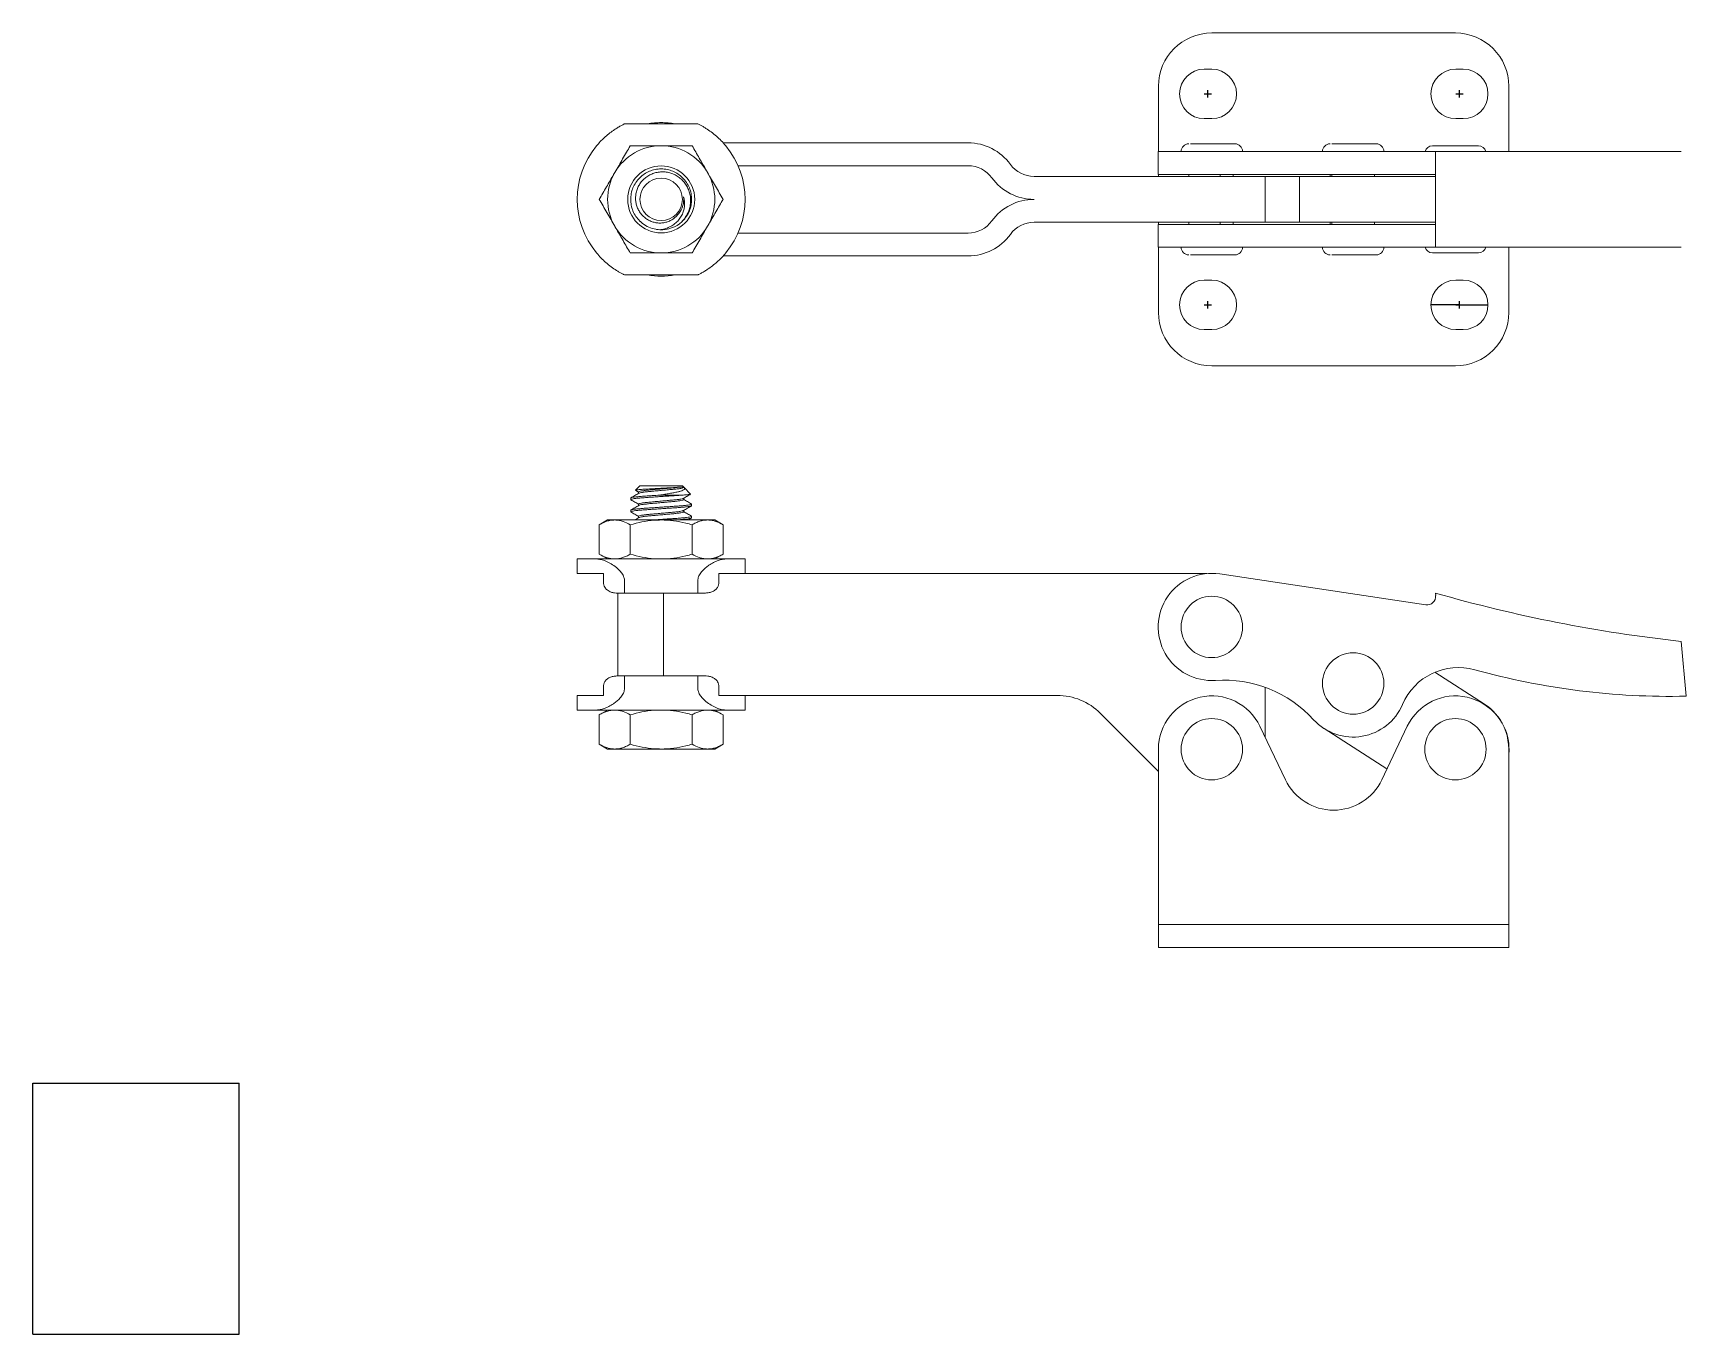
# Model space of a CAD drawing. Header units: inches. Extents: x -1 to 66.5, y -11.9 to 25.2.
# Drawn here: x 55.51 to 62.28, y -5.75 to -0.41 of the extents above; entities that cross this region are included whole.
import ezdxf

# ---------------------------------------------------------------- set-up
doc = ezdxf.new("R2010")
doc.units = ezdxf.units.IN
doc.header["$MEASUREMENT"] = 0
for name, color, linetype in [('Clamp', 30, 'Continuous'), ('Solenoid', 6, 'Continuous'), ('Text', 50, 'Continuous')]:
    doc.layers.add(name, color=color, linetype=linetype)

msp = doc.modelspace()

# ---------------------------------------------------------------- linework, layer by layer
at = {"layer": 'Clamp', "linetype": 'Continuous', "lineweight": 0}
for p, q in [((61.3503, -0.4128), (60.3503, -0.4128)), ((60.3193, -0.5613), (60.3503, -0.5613)), ((61.3513, -0.5613), (61.3823, -0.5613)), ((60.1313, -0.8768), (60.1313, -0.6318)), ((61.5693, -0.8768), (61.5693, -0.6318)), ((58.2405, -0.7858), (57.94, -0.7858)), ((60.3503, -0.7643), (60.3193, -0.7643)), ((61.3823, -0.7643), (61.3513, -0.7643)), ((58.3445, -0.8638), (59.3503, -0.8638)), ((60.1313, -0.8993), (60.1313, -0.8768)), ((61.5693, -0.8768), (61.5693, -0.8993)), ((60.1303, -0.8993), (60.1303, -0.9933)), ((60.3829, -0.8993), (60.1303, -0.8993)), ((61.2287, -0.8993), (60.3829, -0.8993)), ((61.2287, -0.8993), (61.2683, -0.8993)), ((61.2683, -1.2923), (61.2683, -0.8993)), ((61.2683, -0.8993), (62.2763, -0.8993)), ((59.3503, -0.9578), (58.4059, -0.9578)), ((59.6207, -1.0018), (60.3503, -1.0018)), ((60.1303, -0.9933), (60.3829, -0.9933)), ((60.1313, -1.0018), (60.1313, -0.9933)), ((60.2558, -0.9933), (60.2558, -1.0018)), ((60.3503, -1.0018), (60.5693, -1.0018)), ((60.3829, -0.9933), (61.2287, -0.9933)), ((60.3853, -1.0018), (60.3853, -0.9933)), ((60.438, -0.9933), (60.438, -1.0018)), ((60.5693, -1.0018), (60.5693, -1.1898)), ((60.6526, -1.0018), (60.5693, -1.0018)), ((60.7106, -1.0018), (60.6526, -1.0018)), ((60.7106, -1.0018), (60.7106, -1.1898)), ((61.0496, -1.0018), (60.7106, -1.0018)), ((60.8361, -0.9933), (60.8361, -1.0018)), ((60.8428, -1.0018), (60.8428, -0.9933)), ((61.0183, -0.9933), (61.0183, -1.0018)), ((61.2683, -1.0018), (61.0496, -1.0018)), ((61.2287, -0.9933), (61.2683, -0.9933)), ((57.9719, -1.0573), (57.9715, -1.0569)), ((57.9715, -1.1346), (57.9719, -1.1342)), ((58.0049, -1.1866), (58.0062, -1.1883)), ((60.3503, -1.1898), (59.6207, -1.1898)), ((60.1303, -1.1983), (60.1303, -1.2923)), ((60.3829, -1.1983), (60.1303, -1.1983)), ((60.1313, -1.1983), (60.1313, -1.1898)), ((60.2558, -1.1898), (60.2558, -1.1983)), ((60.3503, -1.1898), (60.5693, -1.1898)), ((61.2287, -1.1983), (60.3829, -1.1983)), ((60.3853, -1.1983), (60.3853, -1.1898)), ((60.438, -1.1898), (60.438, -1.1983)), ((60.5693, -1.1898), (60.6526, -1.1898)), ((60.6526, -1.1898), (60.7106, -1.1898)), ((61.0496, -1.1898), (60.7106, -1.1898)), ((60.8361, -1.1898), (60.8361, -1.1983)), ((60.8428, -1.1983), (60.8428, -1.1898)), ((61.0183, -1.1898), (61.0183, -1.1983)), ((61.2683, -1.1898), (61.0496, -1.1898)), ((61.2287, -1.1983), (61.2683, -1.1983)), ((58.0869, -1.2204), (58.0783, -1.2196)), ((58.4059, -1.2338), (59.3503, -1.2338)), ((59.3503, -1.3278), (58.3447, -1.3278)), ((60.1303, -1.2923), (60.3829, -1.2923)), ((60.1313, -1.3148), (60.1313, -1.2923)), ((60.1313, -1.5598), (60.1313, -1.3148)), ((60.3829, -1.2923), (61.2287, -1.2923)), ((61.2287, -1.2923), (61.2683, -1.2923)), ((62.2763, -1.2923), (61.2683, -1.2923)), ((61.5693, -1.2923), (61.5693, -1.3148)), ((61.5693, -1.5598), (61.5693, -1.3148)), ((57.94, -1.4058), (58.2405, -1.4058)), ((60.3193, -1.4273), (60.3503, -1.4273)), ((61.3513, -1.4273), (61.3823, -1.4273)), ((60.3503, -1.6303), (60.3193, -1.6303)), ((61.3823, -1.6303), (61.3513, -1.6303)), ((60.3503, -1.7788), (61.3503, -1.7788)), ((57.9853, -2.2896), (57.9859, -2.2901)), ((58.0031, -2.2717), (57.9854, -2.2895)), ((57.9858, -2.2903), (57.9977, -2.2972)), ((57.9977, -2.2967), (57.9977, -2.3024)), ((58.0031, -2.2717), (58.1774, -2.2717)), ((58.1626, -2.2771), (58.1828, -2.2771)), ((58.1828, -2.2771), (58.1774, -2.2717)), ((58.2109, -2.3053), (58.1846, -2.2789)), ((57.9653, -2.3217), (57.9653, -2.328)), ((57.9977, -2.3467), (57.9977, -2.3524)), ((58.1751, -2.3096), (58.0844, -2.3096)), ((58.1828, -2.328), (58.1828, -2.3222)), ((58.2153, -2.353), (58.2153, -2.3467)), ((57.8703, -2.4117), (57.8362, -2.4314)), ((57.8362, -2.4314), (57.8362, -2.5521)), ((57.8703, -2.4117), (57.8997, -2.4117)), ((57.8997, -2.4117), (58.0903, -2.4117)), ((57.9632, -2.4314), (57.9632, -2.5521)), ((57.9653, -2.3717), (57.9653, -2.378)), ((57.9977, -2.3967), (57.9977, -2.4024)), ((58.0903, -2.4117), (58.2808, -2.4117)), ((58.1828, -2.378), (58.1828, -2.3722)), ((58.2008, -2.4117), (58.2146, -2.4037)), ((58.2153, -2.403), (58.2153, -2.3967)), ((58.2173, -2.4314), (58.2173, -2.5521)), ((58.2808, -2.4117), (58.3103, -2.4117)), ((58.3443, -2.4314), (58.3103, -2.4117)), ((58.3443, -2.4314), (58.3443, -2.5521)), ((57.8362, -2.5521), (57.8703, -2.5717)), ((58.3103, -2.5717), (58.3443, -2.5521)), ((57.7458, -2.5717), (57.7458, -2.6317)), ((57.8252, -2.5717), (57.7458, -2.5717)), ((57.8532, -2.6317), (57.7458, -2.6317)), ((58.3553, -2.5717), (57.8252, -2.5717)), ((57.8532, -2.6667), (57.8532, -2.6317)), ((58.3449, -2.6317), (58.3273, -2.6317)), ((58.3273, -2.6317), (58.3273, -2.6667)), ((59.3503, -2.6317), (58.3449, -2.6317)), ((58.4347, -2.5717), (58.3553, -2.5717)), ((58.4347, -2.6317), (58.4347, -2.5717)), ((59.5235, -2.6317), (59.3503, -2.6317)), ((59.6207, -2.6317), (59.5235, -2.6317)), ((60.3293, -2.6317), (59.6207, -2.6317)), ((60.3829, -2.6331), (61.2287, -2.7599)), ((57.94, -2.6617), (57.94, -2.7117)), ((58.2405, -2.7117), (58.2405, -2.6617)), ((57.9123, -3.0517), (57.9123, -2.7117)), ((57.94, -2.7117), (57.9124, -2.7117)), ((58.2405, -2.7117), (57.94, -2.7117)), ((58.1003, -3.0517), (58.1003, -2.7117)), ((58.2682, -2.7117), (58.2405, -2.7117)), ((61.2692, -2.7217), (61.2683, -2.7114)), ((62.2763, -2.9099), (62.2968, -3.1349)), ((61.4693, -3.1677), (61.2657, -3.0367)), ((57.8532, -3.1317), (57.8532, -3.0967)), ((57.9124, -3.0517), (57.94, -3.0517)), ((57.94, -3.0517), (57.94, -3.1017)), ((57.94, -3.0517), (58.2405, -3.0517)), ((58.2405, -3.1017), (58.2405, -3.0517)), ((58.2405, -3.0517), (58.2682, -3.0517)), ((58.3273, -3.0967), (58.3273, -3.1317)), ((60.5693, -3.0987), (60.5693, -3.3032)), ((57.7458, -3.1317), (57.7458, -3.1917)), ((57.7458, -3.1317), (57.8532, -3.1317)), ((58.3273, -3.1317), (58.3449, -3.1317)), ((58.3449, -3.1317), (59.3503, -3.1317)), ((58.4347, -3.1917), (58.4347, -3.1317)), ((59.3503, -3.1317), (59.5235, -3.1317)), ((59.5235, -3.1317), (59.6207, -3.1317)), ((59.6207, -3.1317), (59.716, -3.1317)), ((57.7458, -3.1917), (57.8252, -3.1917)), ((57.8252, -3.1917), (58.3553, -3.1917)), ((57.8703, -3.1917), (57.8362, -3.2114)), ((57.8362, -3.2114), (57.8362, -3.3321)), ((57.9632, -3.2114), (57.9632, -3.3321)), ((58.2173, -3.2114), (58.2173, -3.3321)), ((58.3443, -3.2114), (58.3103, -3.1917)), ((58.3443, -3.2114), (58.3443, -3.3321)), ((58.3553, -3.1917), (58.4347, -3.1917)), ((59.8928, -3.2049), (60.1313, -3.4434)), ((60.6526, -3.4779), (60.5479, -3.2585)), ((60.6526, -3.4779), (60.5479, -3.2585)), ((60.8116, -3.2678), (61.0691, -3.4335)), ((61.1526, -3.2585), (61.0479, -3.4779)), ((61.1526, -3.2585), (61.0479, -3.4779)), ((57.8362, -3.3321), (57.8703, -3.3517)), ((57.8703, -3.3517), (57.8997, -3.3517)), ((58.0903, -3.3517), (57.8997, -3.3517)), ((58.0903, -3.3517), (58.2808, -3.3517)), ((58.2808, -3.3517), (58.3103, -3.3517)), ((58.3103, -3.3517), (58.3443, -3.3321)), ((60.1313, -4.0407), (60.1313, -3.3527)), ((60.1313, -4.0407), (60.1313, -3.3527)), ((61.5693, -4.0407), (61.5693, -3.3527)), ((61.5693, -4.0407), (61.5693, -3.3527)), ((60.1313, -4.0717), (60.1313, -4.0407)), ((60.1313, -4.0717), (60.1313, -4.0407)), ((61.5693, -4.0407), (61.5693, -4.0717)), ((61.5693, -4.0407), (61.5693, -4.0717)), ((60.1313, -4.1657), (60.1313, -4.0717)), ((60.1313, -4.0717), (60.3503, -4.0717)), ((60.1313, -4.1657), (60.1313, -4.0717)), ((60.1313, -4.0717), (60.3503, -4.0717)), ((60.3503, -4.0717), (61.3503, -4.0717)), ((60.3503, -4.0717), (61.3503, -4.0717)), ((61.3503, -4.0717), (61.5693, -4.0717)), ((61.3503, -4.0717), (61.5693, -4.0717)), ((61.5693, -4.1657), (61.5693, -4.0717)), ((61.5693, -4.1657), (61.5693, -4.0717)), ((60.1313, -4.1657), (60.3503, -4.1657)), ((60.1313, -4.1657), (60.3503, -4.1657)), ((61.3503, -4.1657), (60.3503, -4.1657)), ((61.3503, -4.1657), (60.3503, -4.1657)), ((61.5693, -4.1657), (61.3503, -4.1657)), ((61.5693, -4.1657), (61.3503, -4.1657))]:
    msp.add_line(p, q, dxfattribs=at)
at = {"layer": 'Clamp', "linetype": 'Continuous', "lineweight": 0, "flags": 128}
msp.add_lwpolyline([(58.0844, -1.2206), (58.0732, -1.2196), (58.0717, -1.2194)], dxfattribs=at)
at = {"layer": 'Clamp', "linetype": 'Continuous', "lineweight": 0}
for centre, radius in [((58.0903, -1.0958), 0.1375), ((58.0903, -1.0958), 0.0871), ((60.3503, -2.8507), 0.126), ((60.9306, -3.0827), 0.126), ((60.3503, -3.3527), 0.126), ((60.3503, -3.3527), 0.126), ((61.3503, -3.3527), 0.126), ((61.3503, -3.3527), 0.126)]:
    msp.add_circle(centre, radius, dxfattribs=at)
for centre, radius, start, end in [((60.3503, -0.6318), 0.219, 90, 180), ((61.3503, -0.6318), 0.219, 0, 90), ((60.3193, -0.6628), 0.1015, 90, 270), ((60.3503, -0.6628), 0.1015, 270, 90), ((61.3513, -0.6628), 0.1015, 90, 270), ((61.3823, -0.6628), 0.1015, 270, 90), ((58.0903, -1.0958), 0.315, 90, 100.22218), ((58.0903, -1.0958), 0.315, 79.77782, 90), ((58.0903, -1.0958), 0.3445, 140.31037, 219.68963), ((58.0903, -1.0958), 0.22, 90, 150), ((58.0903, -1.0958), 0.22, 30, 90), ((58.0903, -1.0958), 0.3445, 320.31037, 39.68963), ((59.3503, -1.0778), 0.214, 35.93212, 90), ((60.2558, -0.8993), 0.0315, 90, 180), ((60.4448, -0.8993), 0.0315, 0, 90), ((60.8361, -0.8993), 0.0315, 90, 180), ((61.0251, -0.8993), 0.0315, 0, 90), ((61.2558, -0.9078), 0.0315, 90, 164.34317), ((61.4448, -0.9078), 0.0315, 15.65683, 90), ((58.0903, -1.0958), 0.22, 150, 210), ((58.0903, -1.0958), 0.22, 330, 30), ((59.3503, -1.0778), 0.12, 35.93212, 90), ((59.6207, -0.8818), 0.214, 215.93212, 270), ((59.6207, -0.8818), 0.12, 215.93212, 270), ((58.0903, -1.0958), 0.0925, 321.40094, 6.45188), ((59.6207, -1.3098), 0.214, 90, 144.06788), ((58.0903, -1.0958), 0.22, 210, 270), ((58.0903, -1.0958), 0.125, 267.32714, 312.74449), ((58.0903, -1.0958), 0.22, 270, 330), ((59.3503, -1.1138), 0.12, 270, 324.06788), ((59.6207, -1.3098), 0.12, 90, 144.06788), ((59.3503, -1.1138), 0.214, 270, 324.06788), ((60.2558, -1.2923), 0.0315, 180, 270), ((60.4448, -1.2923), 0.0315, 270, 0), ((60.8361, -1.2923), 0.0315, 180, 270), ((61.0251, -1.2923), 0.0315, 270, 0), ((61.2558, -1.2838), 0.0315, 195.65683, 270), ((61.4448, -1.2838), 0.0315, 270, 344.34317), ((58.0903, -1.0958), 0.315, 259.77782, 280.22218), ((60.3193, -1.5288), 0.1015, 90, 270), ((60.3503, -1.5288), 0.1015, 270, 90), ((61.3513, -1.5288), 0.1015, 90, 270), ((61.3823, -1.5288), 0.1015, 270, 90), ((60.3503, -1.5598), 0.219, 180, 270), ((61.3503, -1.5598), 0.219, 270, 0), ((60.3503, -2.8507), 0.22, 81.47557, 273.92954), ((61.2339, -2.7249), 0.0354, 261.47557, 5.20609), ((62.9269, 3.0547), 6, 253.95207, 263.77482), ((61.363, -3.267), 0.25, 74.47496, 156.91788), ((62.2328, -0.1356), 3, 254.47496, 271.22181), ((60.3996, -3.569), 0.5, 42.48265, 93.92954), ((59.716, -3.3817), 0.25, 45, 90), ((60.3503, -3.3527), 0.219, 25.48747, 180), ((60.3503, -3.3527), 0.219, 25.48747, 180), ((60.9306, -3.0827), 0.22, 222.48265, 336.91788), ((61.3503, -3.3527), 0.219, 0, 154.51253), ((61.3503, -3.3527), 0.219, 0, 154.51253), ((61.3503, -3.3527), 0.22, 354.535, 57.24856), ((61.3503, -3.3527), 0.22, 354.53499, 9.47089), ((60.8503, -3.3837), 0.219, 205.48747, 334.51253), ((60.8503, -3.3837), 0.219, 205.48747, 334.51253)]:
    msp.add_arc(centre, radius, start, end, dxfattribs=at)
for points, knots in [([(57.8252, -0.8758), (57.8301, -0.8701), (57.84, -0.8585), (57.8568, -0.8421), (57.875, -0.8264), (57.8925, -0.8135), (57.9079, -0.8033), (57.9191, -0.7967), (57.9275, -0.7921), (57.9343, -0.7886), (57.9392, -0.7862), (57.9398, -0.7859), (57.94, -0.7858)], [0, 0, 0, 0, 0.121921, 0.24654, 0.387625, 0.531601, 0.635216, 0.740398, 0.799933, 0.860369, 0.947583, 1, 1, 1, 1]), ([(58.2405, -0.7858), (58.241, -0.786), (58.2422, -0.7866), (58.251, -0.791), (58.262, -0.797), (58.2768, -0.8059), (58.2955, -0.8187), (58.3169, -0.8359), (58.3372, -0.8549), (58.3493, -0.8688), (58.3553, -0.8758)], [0, 0, 0, 0, 0.080226, 0.185456, 0.279715, 0.374206, 0.537738, 0.701359, 0.85078, 1, 1, 1, 1]), ([(57.9632, -0.8758), (57.9581, -0.8846), (57.9478, -0.9024), (57.9321, -0.9297), (57.916, -0.9576), (57.9052, -0.9763), (57.8997, -0.9858)], [0, 0, 0, 0, 0.247269, 0.495363, 0.746874, 1, 1, 1, 1]), ([(58.0903, -0.8758), (58.0805, -0.8758), (58.0542, -0.8758), (58.0115, -0.8758), (57.9794, -0.8758), (57.9632, -0.8758)], [0, 0, 0, 0, 0.227076, 0.611316, 1, 1, 1, 1]), ([(58.2173, -0.8758), (58.2088, -0.8758), (58.1839, -0.8758), (58.1501, -0.8758), (58.1161, -0.8758), (58.0989, -0.8758), (58.0903, -0.8758)], [0, 0, 0, 0, 0.20488, 0.599678, 0.799417, 1, 1, 1, 1]), ([(58.2808, -0.9858), (58.2793, -0.9832), (58.2728, -0.972), (58.2614, -0.9523), (58.2466, -0.9266), (58.2319, -0.901), (58.2221, -0.8842), (58.2173, -0.8758)], [0, 0, 0, 0, 0.070035, 0.299797, 0.530821, 0.76502, 1, 1, 1, 1]), ([(60.2625, -0.8678), (60.2707, -0.8678), (60.2857, -0.8678), (60.3243, -0.8678), (60.3467, -0.8678), (60.3899, -0.8678), (60.4093, -0.8678), (60.4372, -0.8678), (60.4448, -0.8678), (60.4448, -0.8678)], [0, 0, 0, 0, 0.25, 0.25, 0.5, 0.5, 0.75, 0.75, 1, 1, 1, 1]), ([(60.8428, -0.8678), (60.851, -0.8678), (60.866, -0.8678), (60.9046, -0.8678), (60.927, -0.8678), (60.9702, -0.8678), (60.9896, -0.8678), (61.0176, -0.8678), (61.0252, -0.8678), (61.0251, -0.8678)], [0, 0, 0, 0, 0.25, 0.25, 0.5, 0.5, 0.75, 0.75, 1, 1, 1, 1]), ([(61.4448, -0.8763), (61.4448, -0.8763), (61.4024, -0.8763), (61.2981, -0.8763), (61.2558, -0.8763), (61.2558, -0.8763)], [0, 0, 0, 0, 0.5, 0.5, 1, 1, 1, 1]), ([(57.8997, -0.9858), (57.8982, -0.9884), (57.8918, -0.9995), (57.8804, -1.0193), (57.8656, -1.0449), (57.8508, -1.0705), (57.8411, -1.0873), (57.8362, -1.0958)], [0, 0, 0, 0, 0.070035, 0.299797, 0.530821, 0.76502, 1, 1, 1, 1]), ([(58.0844, -1.2206), (58.074, -1.2194), (58.0537, -1.217), (58.0255, -1.204), (58.0028, -1.1866), (57.9857, -1.1658), (57.9739, -1.1437), (57.9668, -1.12), (57.9645, -1.0958), (57.9668, -1.0715), (57.9739, -1.0478), (57.9857, -1.0257), (58.0015, -1.0066), (58.0205, -0.9911), (58.0419, -0.9796), (58.0654, -0.9724), (58.0903, -0.9699), (58.1151, -0.9724), (58.1386, -0.9796), (58.16, -0.9911), (58.179, -1.0066), (58.1948, -1.0257), (58.2066, -1.0478), (58.2137, -1.0715), (58.216, -1.0958), (58.2137, -1.12), (58.2067, -1.1438), (58.1946, -1.1655), (58.1841, -1.1799), (58.177, -1.1855), (58.1764, -1.186)], [0, 0, 0, 0, 0.0456705, 0.0897071, 0.1340027, 0.1704346, 0.2071119, 0.2433015, 0.2783272, 0.3133528, 0.3495425, 0.3862198, 0.4226516, 0.4581338, 0.4928334, 0.5287051, 0.5653002, 0.6018953, 0.6377671, 0.6724667, 0.7079488, 0.7443807, 0.781058, 0.8172476, 0.8522733, 0.8872989, 0.9234886, 0.9601659, 0.9965977, 1, 1, 1, 1]), ([(58.1626, -1.1535), (58.1594, -1.1575), (58.153, -1.1656), (58.1411, -1.1755), (58.1277, -1.1835), (58.1131, -1.1892), (58.0974, -1.1926), (58.0811, -1.1933), (58.0648, -1.1913), (58.0491, -1.1866), (58.0344, -1.1792), (58.021, -1.1696), (58.009, -1.1576), (57.9991, -1.1437), (57.9916, -1.1282), (57.9867, -1.1116), (57.9848, -1.0943), (57.9857, -1.077), (57.9894, -1.0597), (57.996, -1.0431), (58.0054, -1.0276), (58.0172, -1.0138), (58.0313, -1.0022), (58.0472, -0.9931), (58.0645, -0.9866), (58.0827, -0.983), (58.1017, -0.9824), (58.1206, -0.985), (58.1389, -0.9908), (58.1558, -0.9996), (58.1713, -1.0111), (58.1848, -1.0251), (58.1961, -1.0414), (58.2045, -1.0595), (58.2098, -1.0789), (58.2117, -1.0987), (58.2103, -1.1188), (58.2057, -1.1385), (58.1977, -1.1575), (58.1874, -1.1742), (58.1789, -1.1835), (58.1751, -1.1876)], [0, 0, 0, 0, 0.021792, 0.044215, 0.066002, 0.088361, 0.111233, 0.134758, 0.1578, 0.181511, 0.204552, 0.228215, 0.252123, 0.276703, 0.300997, 0.325995, 0.350289, 0.375255, 0.400209, 0.425851, 0.451396, 0.477682, 0.503227, 0.529497, 0.555503, 0.582217, 0.609014, 0.636588, 0.663385, 0.690953, 0.718019, 0.745813, 0.773861, 0.802723, 0.830771, 0.859632, 0.887765, 0.916647, 0.945947, 0.976097, 1, 1, 1, 1]), ([(58.3443, -1.0958), (58.3392, -1.0869), (58.3289, -1.0691), (58.3131, -1.0418), (58.2971, -1.014), (58.2862, -0.9952), (58.2808, -0.9858)], [0, 0, 0, 0, 0.247269, 0.495363, 0.746874, 1, 1, 1, 1]), ([(57.8362, -1.0958), (57.8413, -1.1046), (57.8516, -1.1224), (57.8674, -1.1497), (57.8834, -1.1776), (57.8943, -1.1963), (57.8997, -1.2058)], [0, 0, 0, 0, 0.247269, 0.495363, 0.746874, 1, 1, 1, 1]), ([(58.0844, -1.2206), (58.0912, -1.2195), (58.105, -1.2173), (58.1245, -1.2097), (58.1427, -1.199), (58.1583, -1.1856), (58.1709, -1.1695), (58.1795, -1.1525), (58.1848, -1.1348), (58.1868, -1.1178), (58.1861, -1.1011), (58.1835, -1.0906), (58.1822, -1.0854)], [0, 0, 0, 0, 0.107925, 0.218981, 0.326905, 0.43817, 0.540023, 0.645604, 0.736847, 0.830738, 0.914289, 1, 1, 1, 1]), ([(58.2808, -1.2058), (58.2823, -1.2032), (58.2887, -1.192), (58.3001, -1.1723), (58.3149, -1.1466), (58.3297, -1.121), (58.3394, -1.1042), (58.3443, -1.0958)], [0, 0, 0, 0, 0.070035, 0.299797, 0.530821, 0.76502, 1, 1, 1, 1]), ([(57.8997, -1.2058), (57.9012, -1.2084), (57.9077, -1.2195), (57.9191, -1.2393), (57.9339, -1.2649), (57.9486, -1.2905), (57.9584, -1.3073), (57.9632, -1.3158)], [0, 0, 0, 0, 0.070035, 0.299797, 0.530821, 0.76502, 1, 1, 1, 1]), ([(58.2173, -1.3158), (58.2224, -1.3069), (58.2327, -1.2891), (58.2484, -1.2618), (58.2645, -1.234), (58.2753, -1.2152), (58.2808, -1.2058)], [0, 0, 0, 0, 0.247269, 0.495363, 0.746874, 1, 1, 1, 1]), ([(57.94, -1.4058), (57.9395, -1.4055), (57.9387, -1.4051), (57.934, -1.4028), (57.9277, -1.3996), (57.9185, -1.3945), (57.9039, -1.3857), (57.8851, -1.3729), (57.8638, -1.3558), (57.8434, -1.3367), (57.8313, -1.3228), (57.8252, -1.3158)], [0, 0, 0, 0, 0.0802019, 0.1322421, 0.1857291, 0.2789298, 0.3744088, 0.5356536, 0.7014444, 0.848623, 1, 1, 1, 1]), ([(57.9632, -1.3158), (57.9792, -1.3158), (58.0113, -1.3158), (58.0541, -1.3158), (58.0805, -1.3158), (58.0903, -1.3158)], [0, 0, 0, 0, 0.3845964, 0.7729234, 1, 1, 1, 1]), ([(58.0903, -1.3158), (58.1072, -1.3158), (58.1414, -1.3158), (58.1837, -1.3158), (58.2088, -1.3158), (58.2173, -1.3158)], [0, 0, 0, 0, 0.394523, 0.795077, 1, 1, 1, 1]), ([(58.3553, -1.3158), (58.3504, -1.3215), (58.3404, -1.333), (58.3236, -1.3496), (58.3054, -1.3652), (58.2879, -1.3781), (58.2725, -1.3882), (58.2589, -1.3963), (58.2477, -1.4023), (58.2413, -1.4054), (58.2407, -1.4057), (58.2405, -1.4058)], [0, 0, 0, 0, 0.123246, 0.246594, 0.389151, 0.531727, 0.636222, 0.740584, 0.860336, 0.947571, 1, 1, 1, 1]), ([(60.4448, -1.3238), (60.4448, -1.3238), (60.4372, -1.3238), (60.4093, -1.3238), (60.3899, -1.3238), (60.3467, -1.3238), (60.3243, -1.3238), (60.2857, -1.3238), (60.2707, -1.3238), (60.2625, -1.3238)], [0, 0, 0, 0, 0.25, 0.25, 0.5, 0.5, 0.75, 0.75, 1, 1, 1, 1]), ([(61.0251, -1.3238), (61.0252, -1.3238), (61.0176, -1.3238), (60.9896, -1.3238), (60.9702, -1.3238), (60.927, -1.3238), (60.9046, -1.3238), (60.866, -1.3238), (60.851, -1.3238), (60.8428, -1.3238)], [0, 0, 0, 0, 0.25, 0.25, 0.5, 0.5, 0.75, 0.75, 1, 1, 1, 1]), ([(61.2558, -1.3153), (61.2558, -1.3153), (61.2981, -1.3153), (61.4024, -1.3153), (61.4448, -1.3153), (61.4448, -1.3153)], [0, 0, 0, 0, 0.5, 0.5, 1, 1, 1, 1]), ([(58.1626, -2.2771), (58.1594, -2.2774), (58.153, -2.278), (58.1411, -2.2788), (58.1277, -2.2795), (58.1131, -2.2804), (58.0974, -2.2812), (58.0811, -2.2821), (58.0648, -2.283), (58.0491, -2.2838), (58.0344, -2.2846), (58.021, -2.2854), (58.009, -2.2862), (57.9991, -2.2871), (57.9916, -2.288), (57.9867, -2.2888), (57.9858, -2.2893), (57.9854, -2.2895)], [0, 0, 0, 0, 0.062545, 0.126904, 0.189436, 0.253607, 0.319253, 0.386774, 0.452909, 0.520963, 0.587094, 0.655008, 0.72363, 0.794176, 0.863903, 0.935651, 1, 1, 1, 1]), ([(58.1626, -2.2771), (58.1602, -2.2774), (58.1527, -2.2785), (58.137, -2.28), (58.1146, -2.282), (58.0903, -2.2842), (58.0659, -2.2864), (58.0435, -2.2884), (58.0242, -2.2903), (58.0093, -2.2925), (57.9995, -2.2947), (57.9983, -2.2961), (57.9977, -2.2967)], [0, 0, 0, 0, 0.047228, 0.151433, 0.255638, 0.363575, 0.471512, 0.575716, 0.679921, 0.787858, 0.895795, 1, 1, 1, 1]), ([(58.1822, -2.2771), (58.1825, -2.2774), (58.1834, -2.2783), (58.1806, -2.2799), (58.1713, -2.2821), (58.1563, -2.2843), (58.137, -2.2863), (58.1146, -2.2882), (58.0903, -2.2905), (58.0659, -2.2927), (58.0435, -2.2946), (58.0241, -2.2966), (58.0094, -2.2988), (58.0008, -2.3006), (57.9997, -2.3016), (57.9994, -2.3019)], [0, 0, 0, 0, 0.036187, 0.118686, 0.20414, 0.289594, 0.372093, 0.454592, 0.540045, 0.625499, 0.707998, 0.790497, 0.875951, 0.961405, 1, 1, 1, 1]), ([(58.0844, -2.3096), (58.0912, -2.3085), (58.105, -2.3063), (58.1245, -2.303), (58.1427, -2.2997), (58.1583, -2.2967), (58.1709, -2.2933), (58.1795, -2.2898), (58.1848, -2.2864), (58.1868, -2.2832), (58.1861, -2.2801), (58.1835, -2.2781), (58.1822, -2.2771)], [0, 0, 0, 0, 0.107925, 0.218981, 0.326905, 0.43817, 0.540023, 0.645604, 0.736847, 0.830738, 0.914289, 1, 1, 1, 1]), ([(57.9665, -2.3288), (57.966, -2.3285), (57.9644, -2.3277), (57.967, -2.3265), (57.9739, -2.3249), (57.9857, -2.3232), (58.0015, -2.3216), (58.0205, -2.3201), (58.0419, -2.3187), (58.0654, -2.3171), (58.0925, -2.3153), (58.1217, -2.3133), (58.1511, -2.3115), (58.1671, -2.3102), (58.1751, -2.3096)], [0, 0, 0, 0, 0.043625, 0.122791, 0.204589, 0.287488, 0.369833, 0.450032, 0.528461, 0.60954, 0.692254, 0.797339, 0.89911, 1, 1, 1, 1]), ([(57.9665, -2.3788), (57.966, -2.3785), (57.9644, -2.3777), (57.967, -2.3765), (57.9739, -2.3749), (57.9857, -2.3732), (58.0015, -2.3716), (58.0205, -2.3701), (58.0419, -2.3687), (58.0654, -2.3671), (58.0903, -2.3655), (58.1151, -2.3638), (58.1386, -2.3622), (58.16, -2.3608), (58.179, -2.3593), (58.1948, -2.3577), (58.2065, -2.356), (58.2139, -2.3544), (58.2148, -2.3534), (58.2153, -2.353)], [0, 0, 0, 0, 0.032497, 0.09154, 0.152545, 0.214372, 0.275785, 0.335598, 0.394091, 0.45456, 0.516249, 0.577937, 0.638406, 0.696899, 0.756712, 0.818125, 0.879952, 0.940957, 1, 1, 1, 1]), ([(58.0844, -2.3096), (58.074, -2.3103), (58.0537, -2.3117), (58.0255, -2.3135), (58.0028, -2.3152), (57.9857, -2.317), (57.974, -2.3186), (57.9666, -2.3203), (57.9657, -2.3212), (57.9653, -2.3217)], [0, 0, 0, 0, 0.164089, 0.322308, 0.481458, 0.612353, 0.744131, 0.874157, 1, 1, 1, 1]), ([(58.214, -2.3459), (58.2145, -2.3462), (58.2161, -2.3469), (58.2136, -2.3481), (58.2066, -2.3498), (58.1948, -2.3514), (58.179, -2.3531), (58.16, -2.3546), (58.1386, -2.356), (58.1151, -2.3575), (58.0903, -2.3592), (58.0654, -2.3609), (58.0419, -2.3624), (58.0205, -2.3638), (58.0016, -2.3653), (57.9857, -2.367), (57.974, -2.3686), (57.9666, -2.3703), (57.9657, -2.3712), (57.9653, -2.3717)], [0, 0, 0, 0, 0.032829, 0.0918516, 0.1528357, 0.2146416, 0.2760338, 0.3358256, 0.3942988, 0.4547472, 0.5164145, 0.5780818, 0.6385302, 0.6970034, 0.7567952, 0.8181874, 0.8799933, 0.9409774, 1, 1, 1, 1]), ([(57.9986, -2.3019), (57.9932, -2.3051), (57.9823, -2.3114), (57.9714, -2.3178), (57.9659, -2.321)], [0, 0, 0, 0, 0.499622, 1, 1, 1, 1]), ([(57.9659, -2.3287), (57.9714, -2.3319), (57.982, -2.3381), (57.9926, -2.3442), (57.9977, -2.3472)], [0, 0, 0, 0, 0.515496, 1, 1, 1, 1]), ([(57.9987, -2.3519), (57.9932, -2.3551), (57.9823, -2.3614), (57.9714, -2.3677), (57.966, -2.3709)], [0, 0, 0, 0, 0.499574, 1, 1, 1, 1]), ([(58.1811, -2.3228), (58.1807, -2.3231), (58.1796, -2.3241), (58.1711, -2.3259), (58.1564, -2.3281), (58.137, -2.33), (58.1146, -2.332), (58.0903, -2.3342), (58.0659, -2.3364), (58.0435, -2.3384), (58.0242, -2.3403), (58.0093, -2.3425), (57.9995, -2.3447), (57.9983, -2.3461), (57.9977, -2.3467)], [0, 0, 0, 0, 0.037934, 0.126791, 0.215648, 0.301433, 0.387217, 0.476074, 0.564932, 0.650716, 0.736501, 0.825358, 0.914215, 1, 1, 1, 1]), ([(58.1828, -2.328), (58.1822, -2.3286), (58.181, -2.3299), (58.1713, -2.3321), (58.1564, -2.3343), (58.137, -2.3363), (58.1146, -2.3382), (58.0903, -2.3405), (58.0659, -2.3427), (58.0435, -2.3446), (58.0241, -2.3466), (58.0094, -2.3488), (58.0009, -2.3506), (57.9998, -2.3516), (57.9994, -2.3519)], [0, 0, 0, 0, 0.085787, 0.174646, 0.263506, 0.349292, 0.435079, 0.523938, 0.612798, 0.698584, 0.784371, 0.873231, 0.96209, 1, 1, 1, 1]), ([(58.2104, -2.3059), (58.2103, -2.306), (58.2099, -2.3064), (58.2056, -2.3071), (58.1978, -2.308), (58.1874, -2.3088), (58.1789, -2.3094), (58.1751, -2.3096)], [0, 0, 0, 0, 0.108472, 0.337894, 0.570637, 0.810131, 1, 1, 1, 1]), ([(58.1818, -2.3228), (58.1873, -2.3196), (58.1968, -2.314), (58.2064, -2.3085), (58.2105, -2.3061)], [0, 0, 0, 0, 0.5695274, 1, 1, 1, 1]), ([(58.1818, -2.3728), (58.1873, -2.3696), (58.1982, -2.3632), (58.2091, -2.3569), (58.2146, -2.3537)], [0, 0, 0, 0, 0.499562, 1, 1, 1, 1]), ([(58.2146, -2.3459), (58.2091, -2.3427), (58.1985, -2.3366), (58.1879, -2.3304), (58.1828, -2.3274)], [0, 0, 0, 0, 0.515638, 1, 1, 1, 1]), ([(57.8362, -2.4314), (57.8414, -2.4285), (57.8516, -2.4229), (57.8674, -2.4167), (57.8835, -2.4125), (57.8943, -2.412), (57.8997, -2.4117)], [0, 0, 0, 0, 0.247711, 0.495365, 0.747705, 1, 1, 1, 1]), ([(57.8997, -2.4117), (57.9012, -2.4117), (57.9077, -2.4118), (57.9191, -2.4133), (57.9389, -2.4186), (57.9535, -2.4262), (57.9632, -2.4314)], [0, 0, 0, 0, 0.0700479, 0.3004641, 0.5309163, 1, 1, 1, 1]), ([(57.9632, -2.4314), (57.9792, -2.4271), (58.0113, -2.4186), (58.0541, -2.4126), (58.0805, -2.4119), (58.0903, -2.4117)], [0, 0, 0, 0, 0.384596, 0.772923, 1, 1, 1, 1]), ([(57.9659, -2.3787), (57.9714, -2.3819), (57.982, -2.3881), (57.9926, -2.3942), (57.9977, -2.3972)], [0, 0, 0, 0, 0.515481, 1, 1, 1, 1]), ([(57.9987, -2.4019), (57.9932, -2.4051), (57.9876, -2.4083), (57.982, -2.4116), (57.9818, -2.4117)], [0, 0, 0, 0, 0.969638, 1, 1, 1, 1]), ([(58.1811, -2.3728), (58.1807, -2.3731), (58.1796, -2.3741), (58.1711, -2.3759), (58.1564, -2.3781), (58.137, -2.38), (58.1146, -2.382), (58.0903, -2.3842), (58.0659, -2.3864), (58.0435, -2.3884), (58.0242, -2.3903), (58.0093, -2.3925), (57.9995, -2.3947), (57.9983, -2.3961), (57.9977, -2.3967)], [0, 0, 0, 0, 0.037849, 0.126714, 0.215579, 0.301371, 0.387163, 0.476028, 0.564894, 0.650686, 0.736478, 0.825343, 0.914208, 1, 1, 1, 1]), ([(58.1828, -2.378), (58.1822, -2.3786), (58.181, -2.3799), (58.1713, -2.3821), (58.1564, -2.3843), (58.137, -2.3863), (58.1146, -2.3882), (58.0903, -2.3905), (58.0659, -2.3927), (58.0435, -2.3946), (58.0241, -2.3966), (58.0094, -2.3988), (58.0009, -2.4006), (57.9997, -2.4016), (57.9994, -2.4019)], [0, 0, 0, 0, 0.085744, 0.17456, 0.263376, 0.349121, 0.434865, 0.523681, 0.612497, 0.698241, 0.783986, 0.872802, 0.961618, 1, 1, 1, 1]), ([(58.214, -2.3959), (58.2145, -2.3962), (58.2161, -2.3969), (58.2136, -2.3981), (58.2066, -2.3998), (58.1948, -2.4014), (58.179, -2.4031), (58.16, -2.4046), (58.1386, -2.406), (58.1151, -2.4075), (58.0903, -2.4092), (58.069, -2.4106), (58.0569, -2.4114), (58.0528, -2.4117)], [0, 0, 0, 0, 0.053159, 0.149871, 0.249797, 0.351069, 0.451663, 0.549635, 0.645446, 0.744494, 0.845539, 0.946584, 1, 1, 1, 1]), ([(58.0903, -2.4117), (58.1072, -2.4124), (58.1414, -2.4137), (58.1837, -2.4221), (58.2088, -2.429), (58.2173, -2.4314)], [0, 0, 0, 0, 0.394523, 0.795077, 1, 1, 1, 1]), ([(58.1464, -2.4117), (58.1508, -2.4114), (58.1625, -2.4106), (58.1789, -2.4093), (58.1948, -2.4077), (58.2065, -2.406), (58.2139, -2.4044), (58.2148, -2.4034), (58.2153, -2.403)], [0, 0, 0, 0, 0.1074251, 0.2835613, 0.464412, 0.6464812, 0.8261297, 1, 1, 1, 1]), ([(58.2146, -2.3959), (58.2091, -2.3928), (58.1985, -2.3866), (58.1879, -2.3804), (58.1828, -2.3774)], [0, 0, 0, 0, 0.5149846, 1, 1, 1, 1]), ([(58.2173, -2.4314), (58.2224, -2.4285), (58.2327, -2.4229), (58.2485, -2.4167), (58.2645, -2.4125), (58.2754, -2.412), (58.2808, -2.4117)], [0, 0, 0, 0, 0.247711, 0.495365, 0.747705, 1, 1, 1, 1]), ([(58.2808, -2.4117), (58.2823, -2.4117), (58.2887, -2.4118), (58.3001, -2.4133), (58.32, -2.4186), (58.3345, -2.4262), (58.3443, -2.4314)], [0, 0, 0, 0, 0.070048, 0.300464, 0.530916, 1, 1, 1, 1]), ([(57.8997, -2.5717), (57.8982, -2.5717), (57.8918, -2.5716), (57.8804, -2.5701), (57.8605, -2.5648), (57.846, -2.5572), (57.8362, -2.5521)], [0, 0, 0, 0, 0.070048, 0.300464, 0.530916, 1, 1, 1, 1]), ([(57.9632, -2.5521), (57.9581, -2.5549), (57.9478, -2.5605), (57.9321, -2.5667), (57.916, -2.5709), (57.9052, -2.5714), (57.8997, -2.5717)], [0, 0, 0, 0, 0.247711, 0.495365, 0.747705, 1, 1, 1, 1]), ([(58.0903, -2.5717), (58.0805, -2.5715), (58.0542, -2.5708), (58.0115, -2.5648), (57.9794, -2.5563), (57.9632, -2.5521)], [0, 0, 0, 0, 0.227076, 0.611316, 1, 1, 1, 1]), ([(58.2173, -2.5521), (58.2088, -2.5544), (58.1839, -2.5612), (58.1416, -2.5696), (58.1075, -2.571), (58.0903, -2.5717)], [0, 0, 0, 0, 0.204924, 0.599807, 1, 1, 1, 1]), ([(58.2808, -2.5717), (58.2793, -2.5717), (58.2728, -2.5716), (58.2614, -2.5701), (58.2416, -2.5648), (58.227, -2.5572), (58.2173, -2.5521)], [0, 0, 0, 0, 0.070048, 0.300464, 0.530916, 1, 1, 1, 1]), ([(58.3443, -2.5521), (58.3392, -2.5549), (58.3289, -2.5605), (58.3131, -2.5667), (58.2971, -2.5709), (58.2862, -2.5714), (58.2808, -2.5717)], [0, 0, 0, 0, 0.2477112, 0.4953655, 0.7477053, 1, 1, 1, 1]), ([(57.94, -2.6617), (57.9395, -2.6567), (57.9383, -2.6453), (57.9295, -2.6304), (57.9185, -2.6174), (57.9037, -2.6041), (57.885, -2.591), (57.8636, -2.5803), (57.8433, -2.5732), (57.8312, -2.5722), (57.8252, -2.5717)], [0, 0, 0, 0, 0.080226, 0.185456, 0.279715, 0.374206, 0.537738, 0.701359, 0.85078, 1, 1, 1, 1]), ([(58.3553, -2.5717), (58.3504, -2.572), (58.3404, -2.5727), (58.3236, -2.5777), (58.3054, -2.5857), (58.2879, -2.5962), (58.2725, -2.6077), (58.2589, -2.6205), (58.2477, -2.635), (58.2413, -2.6498), (58.2407, -2.6585), (58.2405, -2.6617)], [0, 0, 0, 0, 0.123246, 0.246594, 0.389151, 0.531727, 0.636222, 0.740584, 0.860336, 0.947571, 1, 1, 1, 1]), ([(57.8532, -2.6667), (57.8536, -2.6706), (57.8542, -2.6783), (57.8594, -2.6897), (57.8669, -2.6983), (57.8761, -2.7043), (57.8862, -2.7085), (57.8983, -2.7112), (57.9077, -2.7116), (57.9124, -2.7117)], [0, 0, 0, 0, 0.121008, 0.241504, 0.408122, 0.530914, 0.653941, 0.82684, 1, 1, 1, 1]), ([(58.2682, -2.7117), (58.2734, -2.7115), (58.2838, -2.7111), (58.2988, -2.7073), (58.3119, -2.7002), (58.3211, -2.6898), (58.3263, -2.6783), (58.327, -2.6705), (58.3273, -2.6667)], [0, 0, 0, 0, 0.192183, 0.383938, 0.589627, 0.75572, 0.881839, 1, 1, 1, 1]), ([(57.8252, -3.1917), (57.8301, -3.1914), (57.8401, -3.1907), (57.8569, -3.1857), (57.8751, -3.1777), (57.8926, -3.1672), (57.908, -3.1557), (57.9216, -3.143), (57.9329, -3.1284), (57.9392, -3.1136), (57.9398, -3.1049), (57.94, -3.1017)], [0, 0, 0, 0, 0.1232457, 0.2465943, 0.3891513, 0.5317266, 0.6362221, 0.7405836, 0.8603362, 0.9475708, 1, 1, 1, 1]), ([(57.9124, -3.0517), (57.9071, -3.0519), (57.8967, -3.0523), (57.8817, -3.0561), (57.8686, -3.0632), (57.8594, -3.0736), (57.8542, -3.0851), (57.8535, -3.0929), (57.8532, -3.0967)], [0, 0, 0, 0, 0.192183, 0.383938, 0.589627, 0.75572, 0.881839, 1, 1, 1, 1]), ([(58.2405, -3.1017), (58.241, -3.1067), (58.2422, -3.1181), (58.251, -3.133), (58.262, -3.146), (58.2768, -3.1593), (58.2955, -3.1724), (58.3169, -3.1831), (58.3372, -3.1903), (58.3493, -3.1912), (58.3553, -3.1917)], [0, 0, 0, 0, 0.080226, 0.185456, 0.279715, 0.374206, 0.537738, 0.701359, 0.85078, 1, 1, 1, 1]), ([(58.3273, -3.0967), (58.3269, -3.0928), (58.3263, -3.0851), (58.3211, -3.0737), (58.3136, -3.0651), (58.3044, -3.0591), (58.2943, -3.0549), (58.2822, -3.0522), (58.2729, -3.0519), (58.2682, -3.0517)], [0, 0, 0, 0, 0.121008, 0.241504, 0.408122, 0.530914, 0.653941, 0.82684, 1, 1, 1, 1]), ([(57.8362, -3.2114), (57.8414, -3.2085), (57.8516, -3.2029), (57.8674, -3.1967), (57.8835, -3.1925), (57.8943, -3.192), (57.8997, -3.1917)], [0, 0, 0, 0, 0.247711, 0.495365, 0.747705, 1, 1, 1, 1]), ([(57.8997, -3.1917), (57.9012, -3.1917), (57.9077, -3.1918), (57.9191, -3.1933), (57.9389, -3.1986), (57.9535, -3.2062), (57.9632, -3.2114)], [0, 0, 0, 0, 0.0700479, 0.3004641, 0.5309163, 1, 1, 1, 1]), ([(57.9632, -3.2114), (57.9792, -3.2071), (58.0113, -3.1986), (58.0541, -3.1926), (58.0805, -3.1919), (58.0903, -3.1917)], [0, 0, 0, 0, 0.384596, 0.772923, 1, 1, 1, 1]), ([(58.0903, -3.1917), (58.1072, -3.1924), (58.1414, -3.1937), (58.1837, -3.2021), (58.2088, -3.209), (58.2173, -3.2114)], [0, 0, 0, 0, 0.394523, 0.795077, 1, 1, 1, 1]), ([(58.2173, -3.2114), (58.2224, -3.2085), (58.2327, -3.2029), (58.2485, -3.1967), (58.2645, -3.1925), (58.2754, -3.192), (58.2808, -3.1917)], [0, 0, 0, 0, 0.247711, 0.495365, 0.747705, 1, 1, 1, 1]), ([(58.2808, -3.1917), (58.2823, -3.1917), (58.2887, -3.1918), (58.3001, -3.1933), (58.32, -3.1986), (58.3345, -3.2062), (58.3443, -3.2114)], [0, 0, 0, 0, 0.070048, 0.300464, 0.530916, 1, 1, 1, 1]), ([(57.8997, -3.3517), (57.8982, -3.3517), (57.8918, -3.3516), (57.8804, -3.3501), (57.8605, -3.3448), (57.846, -3.3372), (57.8362, -3.3321)], [0, 0, 0, 0, 0.070048, 0.300464, 0.530916, 1, 1, 1, 1]), ([(57.9632, -3.3321), (57.9581, -3.3349), (57.9478, -3.3405), (57.9321, -3.3467), (57.916, -3.3509), (57.9052, -3.3514), (57.8997, -3.3517)], [0, 0, 0, 0, 0.247711, 0.495365, 0.747705, 1, 1, 1, 1]), ([(58.0903, -3.3517), (58.0805, -3.3515), (58.0542, -3.3508), (58.0115, -3.3448), (57.9794, -3.3363), (57.9632, -3.3321)], [0, 0, 0, 0, 0.227076, 0.611316, 1, 1, 1, 1]), ([(58.2173, -3.3321), (58.2088, -3.3344), (58.1839, -3.3412), (58.1416, -3.3496), (58.1075, -3.351), (58.0903, -3.3517)], [0, 0, 0, 0, 0.204924, 0.599807, 1, 1, 1, 1]), ([(58.2808, -3.3517), (58.2793, -3.3517), (58.2728, -3.3516), (58.2614, -3.3501), (58.2416, -3.3448), (58.227, -3.3372), (58.2173, -3.3321)], [0, 0, 0, 0, 0.070048, 0.300464, 0.530916, 1, 1, 1, 1]), ([(58.3443, -3.3321), (58.3392, -3.3349), (58.3289, -3.3405), (58.3131, -3.3467), (58.2971, -3.3509), (58.2862, -3.3514), (58.2808, -3.3517)], [0, 0, 0, 0, 0.247711, 0.495365, 0.747705, 1, 1, 1, 1])]:
    msp.add_open_spline(points, degree=3, knots=knots, dxfattribs=at)
at = {"layer": 'Solenoid'}
for p, q in [((55.5118, -5.7529), (55.5118, -4.7229)), ((55.5118, -4.7229), (56.3588, -4.7229)), ((56.3588, -5.7529), (56.3588, -4.7229)), ((55.5118, -5.7529), (56.3588, -5.7529))]:
    msp.add_line(p, q, dxfattribs=at)
at = {"layer": 'Text'}
for p, q in [((60.3185, -0.6628), (60.3495, -0.6628)), ((60.334, -0.6783), (60.334, -0.6473)), ((61.3513, -0.6628), (61.3823, -0.6628)), ((61.3668, -0.6783), (61.3668, -0.6473)), ((60.3185, -1.5288), (60.3495, -1.5288)), ((60.334, -1.5443), (60.334, -1.5133)), ((61.3668, -1.5288), (61.2498, -1.5288)), ((61.3513, -1.5288), (61.3823, -1.5288)), ((61.3668, -1.5443), (61.3668, -1.5133)), ((61.3668, -1.5288), (61.4838, -1.5288))]:
    msp.add_line(p, q, dxfattribs=at)

doc.saveas('drawing.dxf')
